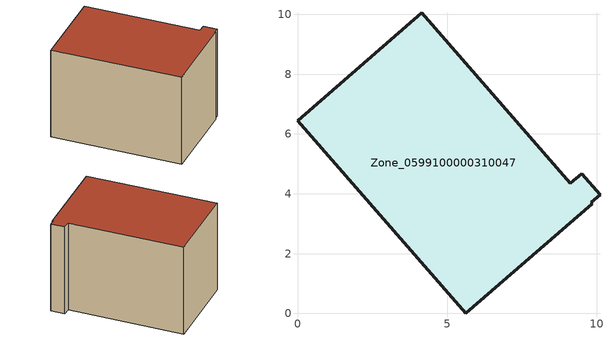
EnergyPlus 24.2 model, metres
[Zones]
Zone_0599100000310047
 floor ground (C_G): 0,6.44 4.16,10.06 9.11,4.36 9.51,4.67 10.11,3.97 9.81,3.72 9.86,3.67 5.63,0 z0
 wall outside (C_F): 4.16,10.06 0,6.44 5.63,0 9.86,3.67 9.81,3.72 10.11,3.97 9.51,4.67 9.11,4.36 4.16,10.06 z0:6.19
 roof outside (C_R): 10.11,3.97 9.51,4.67 9.11,4.36 4.16,10.06 0,6.44 5.63,0 9.86,3.67 9.81,3.72 z6.19
[BUILDING]
Pand.0599100000310047: North Axis=0; Terrain=City; Loads Convergence Tolerance Value=0.04; Temperature Convergence Tolerance Value=0.4; Solar Distribution=FullExterior; Maximum Number of Warmup Days=25; Minimum Number of Warmup Days=1
[Site:Location]
Rotterdam.The.Hague.AP_ZH_NLD Design_Conditions: Latitude=51.96; Longitude=4.45; Time Zone=1; Elevation=-4.5
[SITE:GROUNDTEMPERATURE:BUILDINGSURFACE]
18, 18, 18, 18, 18, 18, 18, 18, 18, 18, 18, 18
[MATERIAL] Thermal Absorptance=0.9; Solar Absorptance=0.7; Visible Absorptance=0.7
Name | Roughness | Thickness | Conductivity | Density | Specific Heat
G.TI.1946 | MediumSmooth | 0.15 | 1 | 540 | 1210
F.TI.1946 | Rough | 0.3 | 0.857143 | 1920 | 840
R.TI.1946 | MediumRough | 0.2 | 0.1 | 1500 | 1000
[CONSTRUCTION]
C_G: G.TI.1946
C_F: F.TI.1946
C_R: R.TI.1946
[ZONE]
Zone_0599100000310047: Type=1; Multiplier=1; Ceiling Height=Autocalculate; Volume=Autocalculate; Floor Area=autocalculate; Part of Total Floor Area=Yes
[ZONEINFILTRATION:DESIGNFLOWRATE]
Infil_Zone_0599100000310047: Zone or ZoneList or Space or SpaceList=Zone_0599100000310047; Schedule=AlwaysOn; Design Flow Rate Calculation Method=Flow/Area; Flow Rate per Floor Area=0.003; Constant Term Coefficient=1; Temperature Term Coefficient=0; Velocity Term Coefficient=0; Velocity Squared Term Coefficient=0
[HVACTEMPLATE:ZONE:IDEALLOADSAIRSYSTEM]
Zone_0599100000310047: Maximum Heating Supply Air Temperature=50; Minimum Cooling Supply Air Temperature=13; Maximum Heating Supply Air Humidity Ratio=0.0156; Minimum Cooling Supply Air Humidity Ratio=0.0077; Heating Limit=NoLimit; Cooling Limit=NoLimit; Dehumidification Control Type=ConstantSensibleHeatRatio; Cooling Sensible Heat Ratio=0.7; Dehumidification Setpoint=60; Humidification Control Type=None; Humidification Setpoint=30; Outdoor Air Method=None; Outdoor Air Flow Rate per Person=0.00944; Outdoor Air Flow Rate per Zone Floor Area=0; Outdoor Air Flow Rate per Zone=0; Demand Controlled Ventilation Type=None; Outdoor Air Economizer Type=NoEconomizer; Heat Recovery Type=None; Sensible Heat Recovery Effectiveness=0.7; Latent Heat Recovery Effectiveness=0.65
[ZONECONTROL:THERMOSTAT]
ThermostatControl_Zone_0599100000310047: Zone or ZoneList=Zone_0599100000310047; Control Type Schedule=DualSetpointControlType; Control 1=Thermostat_Zone_0599100000310047; Temperature Difference Between Cutout And Setpoint=0
[THERMOSTATSETPOINT:DUALSETPOINT]
Thermostat_Zone_0599100000310047: Heating Setpoint Temperature Schedule=HeatingSetpoint_Zone_0599100000310047; Cooling Setpoint Temperature Schedule=CoolingSetpoint_Zone_0599100000310047
[SCHEDULE:COMPACT]
HeatingSetpoint_Zone_0599100000310047: Through: 12/31, For: AllDays, Until: 24:00, 21
CoolingSetpoint_Zone_0599100000310047: Through: 12/31, For: AllDays, Until: 24:00, 24
DualSetpointControlType: Through: 12/31, For: AllDays, Until: 24:00, 4
AlwaysOn: Through: 12/31, For: AllDays, Until: 24:00, 1
